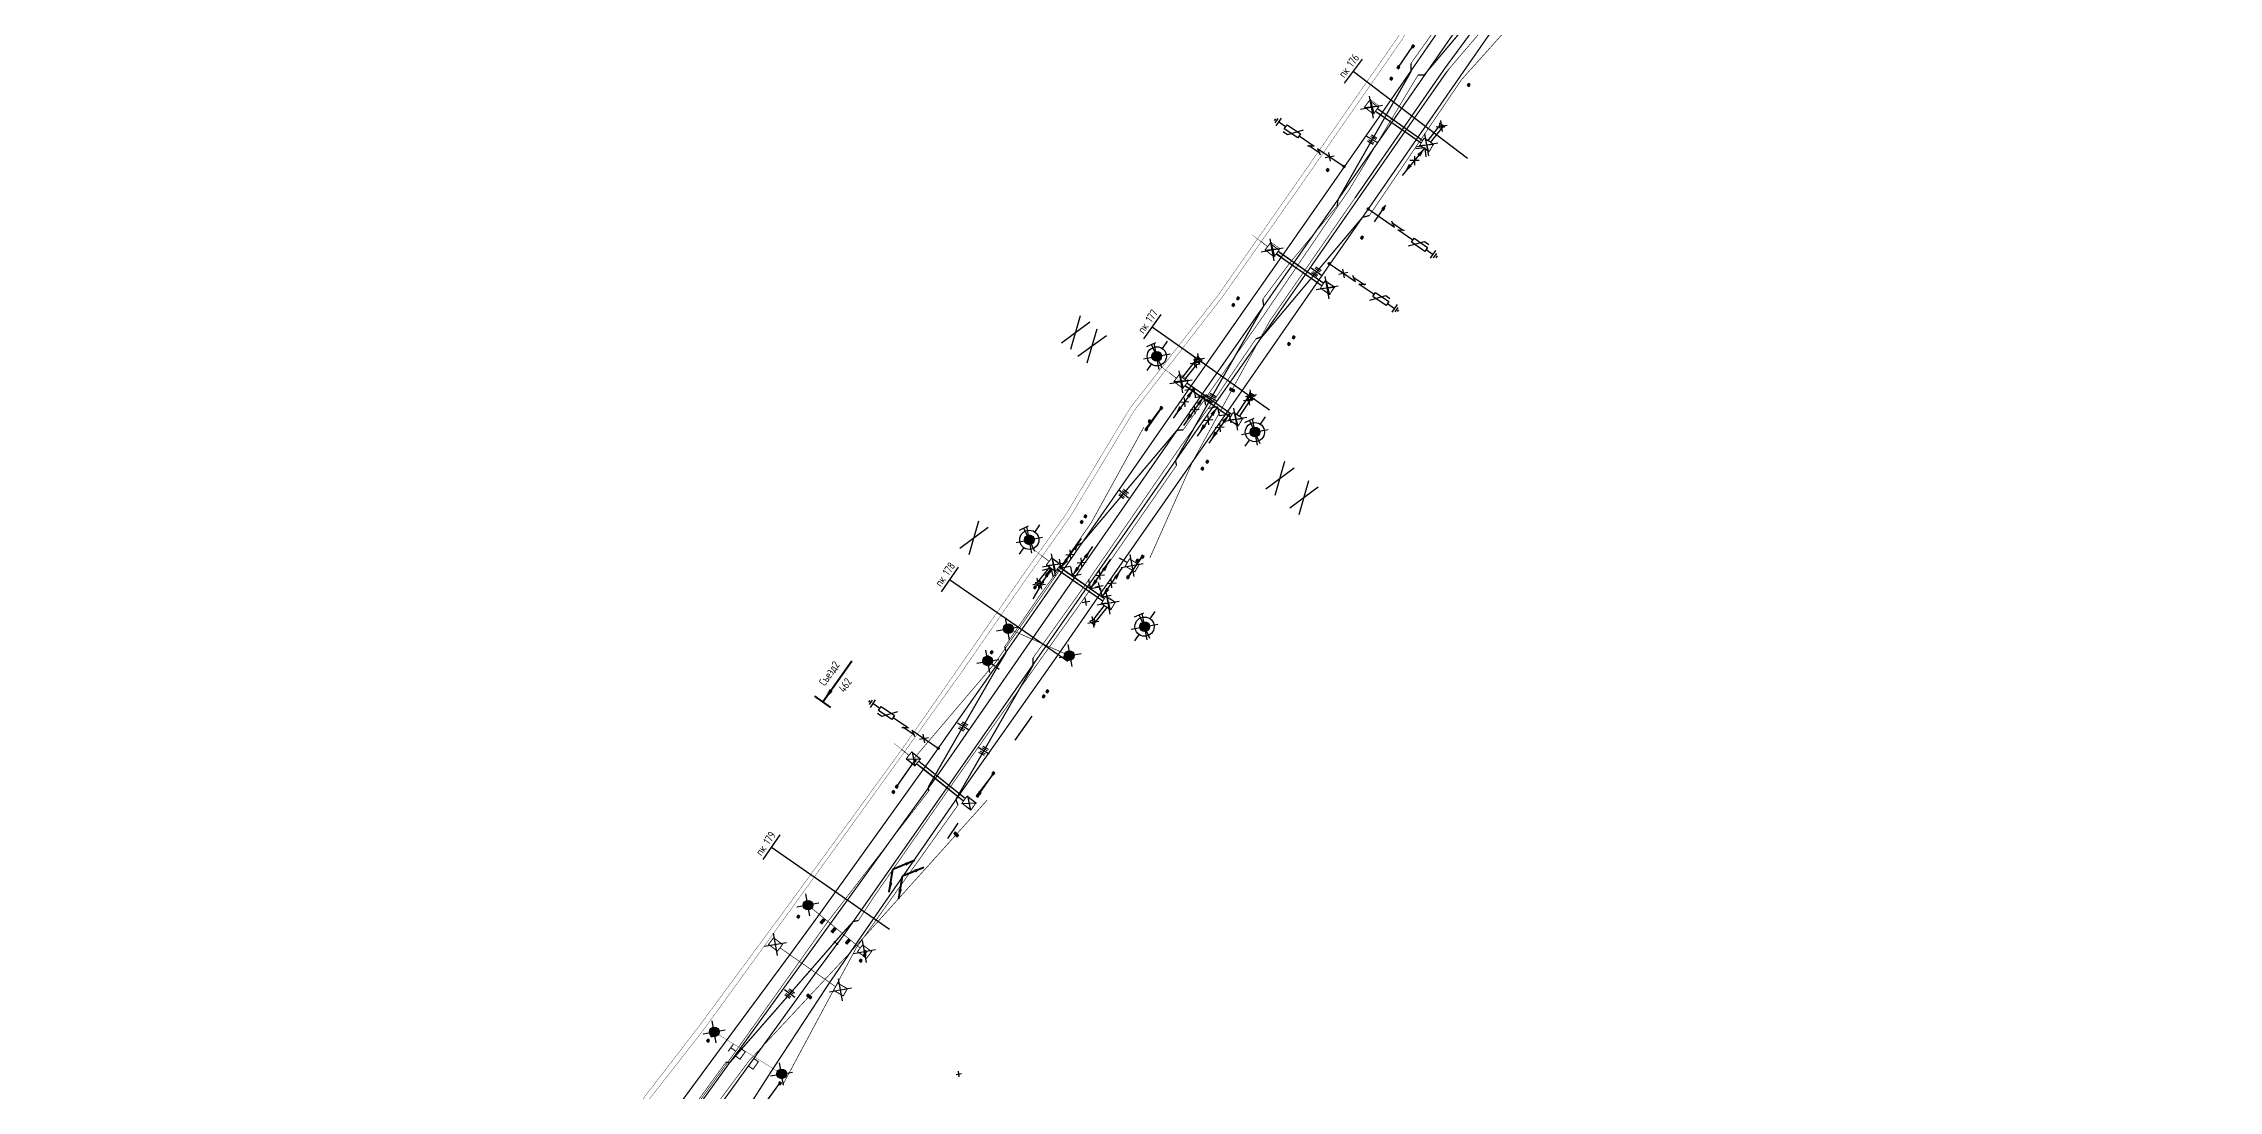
# Model space of a CAD drawing. Header units: metres. Extents: x 7125 to 11673, y -5803 to -4152.
# Drawn here: x 10953 to 11633, y -4873 to -4546 of the extents above; entities that cross this region are included whole.
import ezdxf
from ezdxf.enums import TextEntityAlignment as Align

# ---------------------------------------------------------------- set-up
doc = ezdxf.new("R2010")
doc.units = ezdxf.units.M
doc.layers.get('Defpoints').update_dxf_attribs({"color": 4})
for name, color, linetype in [('N_opn', 1, 'Continuous'), ('P_piket (новые)', 7, 'Continuous'), ('P_userhelp_1', 6, 'Continuous'), ('P_userhelp_стойки', 1, 'Continuous'), ('S_opor', 7, 'Continuous'), ('S_p_podves_1КП', 7, 'Continuous'), ('Демонтаж пути', 1, 'Continuous'), ('КС_ОПОРЫ В МАСШТАБЕ', 6, 'Continuous')]:
    doc.layers.add(name, color=color, linetype=linetype)
doc.layers.add('N_p_podves_1КП', color=1, linetype='Continuous', lineweight=40)
doc.layers.add('N_p_podves_2КП', color=1, linetype='Continuous', lineweight=40)
doc.layers.get('P_userhelp_1').off()
doc.styles.add('00 ТЭЛП  25', font='gost.shx', dxfattribs={"height": 2.5})
doc.styles.add('00 ТЭЛП 00', font='gost.shx')
doc.styles.add('GostB_TTF', font='')
doc.styles.get("Standard").update_dxf_attribs({"font": 'arial.ttf'})
doc.styles.add('Шаблон 2.5', font='simplex.shx', dxfattribs={"width": 0.7, "oblique": 15, "height": 2.5})
doc.styles.get('GostB_TTF').set_extended_font_data('GOST type B')
doc.linetypes.add('Волновод', pattern='A,100.7,-7.2,["~",Standard,S=2.5,R=0,X=-2.54,Y=-1.4],-4.35', length=112.25)
doc.linetypes.add('Волновод1', pattern='A,35.8,-2.1,["~",GostB_TTF,S=3,R=0,X=-1.1,Y=-1.05],-2.1', length=40)
doc.linetypes.add('ВОЛС1', pattern='A,33.6,-3.2,["ВОЛС",GostB_TTF,S=1.5,R=0,X=-2.2,Y=-0.75],-3.2', length=40)

# ---------------------------------------------------------------- blocks, each defined once
blk = doc.blocks.new('S_OPOR_GB')
h = blk.add_hatch(color=256)
edge = h.paths.add_edge_path()
edge.add_arc((0, 0), 1.5, 0, 360)
at = {"ltscale": 0.8}
blk.add_circle((0, 0), 1.5, dxfattribs=at)
blk = doc.blocks.new('S_OPOR_GB_BKONS_BKRON')
blk.add_blockref('S_OPOR_GB', (0, 0))
blk = doc.blocks.new('*U518')
blk.add_blockref('S_OPOR_GB_BKONS_BKRON', (0, 0))
blk = doc.blocks.new('*U516')
at = {"const_width": 0.3}
blk.add_lwpolyline([(-1.3, 1.75), (1.3, 1.75), (1.3, -1.75), (-1.3, -1.75)], close=True, dxfattribs=at)
at = {"layer": 'Defpoints'}
blk.add_point((0, 0), dxfattribs=at)
blk = doc.blocks.new('N_KRON')
at = {"color": 0, "ltscale": 0.8, "const_width": 0.2}
blk.add_lwpolyline([(0, 3), (0, 0)], dxfattribs=at)
at = {"color": 1, "ltscale": 0.8, "const_width": 0.2}
blk.add_lwpolyline([(0, 3), (0, 3)], dxfattribs=at)
at = {"layer": 'Defpoints', "ltscale": 0.8, "const_width": 0.1}
blk.add_lwpolyline([(0, 6), (0, 3)], dxfattribs=at)
blk = doc.blocks.new('*U620')
at = {"const_width": 0.3}
blk.add_lwpolyline([(-1.3, 1.75), (1.3, 1.75), (1.3, -1.75), (-1.3, -1.75)], close=True, dxfattribs=at)
at = {"layer": 'Defpoints'}
blk.add_point((0, 0), dxfattribs=at)
at = {"color": 0}
blk.add_blockref('N_KRON', (0, 1.75), dxfattribs=at)
blk = doc.blocks.new('*U515')
at = {"const_width": 0.3}
blk.add_lwpolyline([(-1.3, 1.75), (1.3, 1.75), (1.3, -1.75), (-1.3, -1.75)], close=True, dxfattribs=at)
at = {"color": 0, "ltscale": 0.8, "const_width": 0.4}
blk.add_lwpolyline([(0, -1.75), (0, -4.75)], dxfattribs=at)
at = {"layer": 'Defpoints'}
blk.add_point((0, 0), dxfattribs=at)
blk = doc.blocks.new('*U517')
at = {"lineweight": 40, "ltscale": 0.8, "const_width": 0.4}
blk.add_lwpolyline([(0, -1.5), (0, -4.5)], dxfattribs=at)
blk.add_blockref('S_OPOR_GB_BKONS_BKRON', (0, 0))
blk = doc.blocks.new('N_OTTG2')
at = {"color": 0, "ltscale": 0.8}
for p, q in [((-8.03, 1), (-8.03, -1)), ((-6.71, 0), (-8.03, 1)), ((-1.37, 0.5), (-7.38, 0.5)), ((-8.03, -1), (-6.71, 0)), ((-1.37, -0.5), (-7.36, -0.5))]:
    blk.add_line(p, q, dxfattribs=at)
blk = doc.blocks.new('Существующие оттяжки')
at = {"linetype": 'Волновод'}
blk.add_blockref('N_OTTG2', (0, 0), dxfattribs=at)
blk = doc.blocks.new('S_IZ_SECTION')
at = {"color": 0, "lineweight": 30, "ltscale": 0.8}
for p, q in [((-0.15, -1), (-0.15, 1)), ((1, -2), (1, 2)), ((2.17, 1), (2.17, -1))]:
    blk.add_line(p, q, dxfattribs=at)
at = {"color": 7, "ltscale": 0.5, "true_color": 0xffffff, "const_width": 0.313, "flags": 128}
blk.add_lwpolyline([(0.4, 1), (0.4, -1)], dxfattribs=at)
at = {"color": 7, "ltscale": 0.3, "true_color": 0xffffff, "const_width": 0.313, "flags": 128}
blk.add_lwpolyline([(1.61, 1), (1.61, -1)], dxfattribs=at)
at = {"color": 0, "ltscale": 0.8, "style": 'Шаблон 2.5', "flags": 4}
blk.add_attdef('N_IZ_SECTION', text='', height=2.5, dxfattribs=at).set_placement((1.06, 7.68), align=Align.CENTER)
blk = doc.blocks.new('N_OTTG-dv-2')
at = {"color": 0, "ltscale": 0.8}
for p, q in [((1.37, 0.5), (7.36, 0.5)), ((6.71, 0), (8.04, 1.01)), ((8.04, -0.99), (6.71, 0)), ((8.04, 0.01), (9.36, 1.02)), ((8.04, 1.01), (8.04, -0.99)), ((9.36, -0.98), (8.04, 0.01)), ((9.36, 1.02), (9.36, -0.98)), ((1.37, -0.5), (7.38, -0.5))]:
    blk.add_line(p, q, dxfattribs=at)
blk = doc.blocks.new('*U853')
at = {"linetype": 'Волновод', "rotation": 180}
blk.add_blockref('N_OTTG-dv-2', (0, 0), dxfattribs=at)
blk = doc.blocks.new('A$C62177B7A')
for p, q in [((-0.335, 0.335), (-0.335, -0.335)), ((0.335, 0.335), (-0.335, 0.335)), ((0.335, -0.335), (0.335, 0.335)), ((-0.335, -0.335), (0.335, -0.335))]:
    blk.add_line(p, q)
at = {"layer": 'Defpoints'}
for p, q in [((-0.335, 0.335), (0.335, -0.335)), ((0.335, 0.335), (-0.335, -0.335)), ((-0.335, 0), (0.335, 0)), ((0, 0.335), (0, -0.335))]:
    blk.add_line(p, q, dxfattribs=at)
blk = doc.blocks.new('*U85')
for p, q in [((0.11, 0.605), (-0.11, 0.605)), ((-0.11, 0.605), (-0.11, 0.065)), ((-0.11, 0.065), (0.11, 0.065)), ((0.11, 0.065), (0.11, 0.605))]:
    blk.add_line(p, q)
at = {"layer": 'Defpoints'}
for p, q in [((0.11, 0.065), (-0.11, 0.605)), ((-0.11, 0.065), (0.11, 0.605)), ((0.11, 0.335), (-0.11, 0.335)), ((0, 0.065), (0, 0.605))]:
    blk.add_line(p, q, dxfattribs=at)
blk.add_blockref('A$C62177B7A', (0, 0.335))
blk = doc.blocks.new('_Стойка пер.')
at = {"layer": 'P_userhelp_стойки', "color": 0, "ltscale": 0.5, "const_width": 0.32}
blk.add_lwpolyline([(1.43, 0), (1.43, -1.77), (-1.43, -1.77), (-1.43, 0)], dxfattribs=at)
blk = doc.blocks.new('*U121')
blk.add_blockref('_Стойка пер.', (0, 1.77))
blk = doc.blocks.new('*U591')
at = {"xscale": -1, "rotation": 180}
blk.add_blockref('_Стойка пер.', (0, -1.77), dxfattribs=at)
blk = doc.blocks.new('*U1224')
for p, q in [((0, 0), (-7.5, 0)), ((0.37, 0.33), (-0.3, 0.33)), ((-0.3, 0.33), (-0.3, -0.34)), ((0.37, -0.34), (0.37, 0.33)), ((-0.3, -0.34), (0.37, -0.34))]:
    blk.add_line(p, q)
at = {"layer": 'Defpoints'}
for p, q in [((-0.3, -0.34), (0.37, 0.33)), ((-0.3, 0.33), (0.37, -0.34)), ((0.04, 0.33), (0.04, -0.34)), ((-0.3, 0), (0.37, 0))]:
    blk.add_line(p, q, dxfattribs=at)
blk = doc.blocks.new('*U176')
at = {"const_width": 0.3}
blk.add_lwpolyline([(-1.3, 1.75), (1.3, 1.75), (1.3, -1.75), (-1.3, -1.75)], close=True, dxfattribs=at)
at = {"color": 0, "ltscale": 0.8, "const_width": 0.4}
blk.add_lwpolyline([(0, -1.75), (0, -4.75)], dxfattribs=at)
at = {"layer": 'Defpoints'}
blk.add_point((0, 0), dxfattribs=at)
at = {"color": 0}
blk.add_blockref('N_KRON', (0, 1.75), dxfattribs=at)
blk = doc.blocks.new('*U854')
at = {"linetype": 'Волновод', "xscale": -1, "rotation": 180}
blk.add_blockref('N_OTTG-dv-2', (0, 0), dxfattribs=at)
blk = doc.blocks.new('*U552')
at = {"linetype": 'Волновод', "xscale": -1}
blk.add_blockref('N_OTTG2', (0, 0), dxfattribs=at)
blk = doc.blocks.new('*U649')
for p, q in [((-0.5, 0.01), (-0.5, -18.62)), ((0.5, 0.01), (0.5, -18.62)), ((-0.5, -1.76), (-0.5, -18.62)), ((0.5, -1.76), (0.5, -18.62))]:
    blk.add_line(p, q)
at = {"layer": 'Defpoints'}
for p, q in [((-1.5, 3.51), (1.5, 0.01)), ((1.5, 3.51), (-1.5, 0.01)), ((-1.5, -18.62), (1.5, -22.12)), ((1.5, -18.62), (-1.5, -22.12))]:
    blk.add_line(p, q, dxfattribs=at)
at = {"layer": 'Defpoints', "const_width": 0.15}
for points in [[(-1.5, 3.51), (1.5, 3.51), (1.5, 0.01), (-1.5, 0.01)], [(-1.5, -18.62), (1.5, -18.62), (1.5, -22.12), (-1.5, -22.12)]]:
    blk.add_lwpolyline(points, close=True, dxfattribs=at)
blk = doc.blocks.new('*U651')
for p, q in [((-0.5, -1.3), (-0.5, -18.62)), ((-0.5, -1.76), (-0.5, -18.62)), ((0.5, -1.3), (0.5, -18.62)), ((0.5, -1.76), (0.5, -18.62))]:
    blk.add_line(p, q)
at = {"layer": 'Defpoints'}
for p, q in [((-1.5, 2.2), (1.5, -1.3)), ((1.5, 2.2), (-1.5, -1.3)), ((-1.5, -18.62), (1.5, -22.12)), ((1.5, -18.62), (-1.5, -22.12))]:
    blk.add_line(p, q, dxfattribs=at)
at = {"layer": 'Defpoints', "const_width": 0.15}
for points in [[(-1.5, 2.2), (1.5, 2.2), (1.5, -1.3), (-1.5, -1.3)], [(-1.5, -18.62), (1.5, -18.62), (1.5, -22.12), (-1.5, -22.12)]]:
    blk.add_lwpolyline(points, close=True, dxfattribs=at)
blk = doc.blocks.new('Z_DEMONT')
at = {"color": 1, "lineweight": -3, "ltscale": 0.8}
for p, q in [((-1.02, 1.01), (0.98, -0.99)), ((-1.02, -0.99), (0.98, 1.01))]:
    blk.add_line(p, q, dxfattribs=at)
blk = doc.blocks.new('D_A_JESTK')
at = {"lineweight": -3}
for q in [(-11.12, -0.91), (-2.16, 1.83), (-1.83, -2.16)]:
    blk.add_line((0, 0), q, dxfattribs=at)
at = {"lineweight": -3, "extrusion": (0, -1e-16, -1)}
blk.add_solid([(2.96, -0.84), (3.05, 0.34), (0, 0)], dxfattribs=at)
at = {"linetype": 'Волновод'}
blk.add_blockref('Z_DEMONT', (-6.04, -0.51), dxfattribs=at)
blk = doc.blocks.new('*U110')
at = {"color": 0, "rotation": 0.8680198642231063}
blk.add_blockref('D_A_JESTK', (0, 0), dxfattribs=at)
blk = doc.blocks.new('D_A_PKOMP')
at = {"lineweight": -3}
for q in [(1.79, 2.19), (11.1, 1.1), (2.19, -1.79)]:
    blk.add_line((0, 0), q, dxfattribs=at)
at = {"lineweight": -3, "extrusion": (0, 1e-16, -1)}
blk.add_solid([(-2.94, 0.88), (-3.06, -0.29), (0, 0)], dxfattribs=at)
at = {"lineweight": -3}
blk.add_solid([(7.07, 0.04), (6.92, 1.21), (9.99, 1)], dxfattribs=at)
at = {"linetype": 'Волновод'}
blk.add_blockref('Z_DEMONT', (5.1, 0.5), dxfattribs=at)
blk = doc.blocks.new('*U652')
at = {"color": 0, "rotation": 180}
blk.add_blockref('D_A_PKOMP', (0, 0), dxfattribs=at)
blk = doc.blocks.new('*U678')
at = {"linetype": 'ByBlock'}
h = blk.add_hatch(color=256, dxfattribs=at)
h.paths.add_polyline_path([(-1.52, 0, 0.263194), (-0.78, -1.3), (0.78, 1.3, 0.583289)])
h.paths.add_polyline_path([(-0.78, -1.3, 0.583289), (1.52, 0, 0.263194), (0.78, 1.3)])
h = blk.add_hatch(color=256, dxfattribs=at)
h.paths.add_polyline_path([(-1.52, 0, 0.263194), (-0.78, -1.3), (0.78, 1.3, 0.583289)])
h.paths.add_polyline_path([(-0.78, -1.3, 0.583289), (1.52, 0, 0.263194), (0.78, 1.3)])
for p, q in [((-5.37, 0), (-3, 0)), ((-5.37, 0), (-3, 0)), ((-2.09, -3.47), (2.09, 3.47)), ((-2.09, -3.47), (2.09, 3.47)), ((0.76, 4.27), (3.44, 2.66)), ((0.76, 4.27), (3.44, 2.66)), ((5.71, 0), (3, 0)), ((5.71, 0), (3, 0))]:
    blk.add_line(p, q, dxfattribs=at)
at = {"color": 1, "linetype": 'ByBlock', "lineweight": 30, "ltscale": 0.5}
for p, q in [((-2.98, -2.98), (2.98, 2.98)), ((-2.98, 2.98), (2.98, -2.98))]:
    blk.add_line(p, q, dxfattribs=at)
at = {"linetype": 'ByBlock'}
for radius in [3, 3, 1.52, 1.52]:
    blk.add_circle((0, 0), radius, dxfattribs=at)
blk = doc.blocks.new('*U659')
at = {"color": 0, "rotation": 175.0816882391772}
blk.add_blockref('D_A_PKOMP', (0, 0), dxfattribs=at)
blk = doc.blocks.new('*U655')
for p, q in [((-0.5, -1.14), (-0.5, -18.62)), ((-0.5, -1.76), (-0.5, -18.62)), ((0.5, -1.14), (0.5, -18.62)), ((0.5, -1.76), (0.5, -18.62))]:
    blk.add_line(p, q)
at = {"layer": 'Defpoints'}
for p, q in [((-1.5, 2.36), (1.5, -1.14)), ((1.5, 2.36), (-1.5, -1.14)), ((-1.5, -18.62), (1.5, -22.12)), ((1.5, -18.62), (-1.5, -22.12))]:
    blk.add_line(p, q, dxfattribs=at)
at = {"layer": 'Defpoints', "const_width": 0.15}
for points in [[(-1.5, 2.36), (1.5, 2.36), (1.5, -1.14), (-1.5, -1.14)], [(-1.5, -18.62), (1.5, -18.62), (1.5, -22.12), (-1.5, -22.12)]]:
    blk.add_lwpolyline(points, close=True, dxfattribs=at)
blk = doc.blocks.new('*U656')
for p, q in [((-0.5, -1.24), (-0.5, -18.62)), ((-0.5, -1.76), (-0.5, -18.62)), ((0.5, -1.24), (0.5, -18.62)), ((0.5, -1.76), (0.5, -18.62))]:
    blk.add_line(p, q)
at = {"layer": 'Defpoints'}
for p, q in [((-1.5, 2.26), (1.5, -1.24)), ((1.5, 2.26), (-1.5, -1.24)), ((-1.5, -18.62), (1.5, -22.12)), ((1.5, -18.62), (-1.5, -22.12))]:
    blk.add_line(p, q, dxfattribs=at)
at = {"layer": 'Defpoints', "const_width": 0.15}
for points in [[(-1.5, 2.26), (1.5, 2.26), (1.5, -1.24), (-1.5, -1.24)], [(-1.5, -18.62), (1.5, -18.62), (1.5, -22.12), (-1.5, -22.12)]]:
    blk.add_lwpolyline(points, close=True, dxfattribs=at)
blk = doc.blocks.new('S_OPN')
at = {"linetype": 'ByBlock', "ltscale": 2}
h = blk.add_hatch(color=256, dxfattribs=at)
edge = h.paths.add_edge_path()
edge.add_arc((0, 0.01), 0.513, 148.30231, 508.30231)
for p, q in [((-1.78, 20.21), (-1.78, 21.84)), ((1.46, 24.82), (-1.48, 24.82)), ((-0.81, 25.45), (0.86, 25.45)), ((-0.74, 22.09), (0.75, 22.09)), ((-0.74, 17.03), (-0.74, 22.09)), ((-0.33, 26.05), (0.34, 26.05)), ((0, 22.09), (0.01, 24.82)), ((0.75, 22.09), (0.75, 17.03)), ((2.23, 16.97), (-1.78, 20.21)), ((0.75, 17.03), (-0.74, 17.03)), ((0, 17.03), (0, 11.31))]:
    blk.add_line(p, q, dxfattribs=at)
for p, q in [((0, 11.31), (-1.13, 13.09)), ((0, 10.01), (-1.13, 8.23)), ((-0.8, 8.48), (-0.8, 12.94))]:
    blk.add_line(p, q)
at = {"ltscale": 0.8}
blk.add_line((0, 10.01), (0, 0.01), dxfattribs=at)
blk = doc.blocks.new('D_OPN')
at = {"linetype": 'Волновод'}
for name, p in [('S_OPN', (0.01, 0.01)), ('Z_DEMONT', (0.03, 5.45))]:
    blk.add_blockref(name, p, dxfattribs=at)
blk = doc.blocks.new('N_VOZDUSH')
at = {"lineweight": 0, "ltscale": 5, "true_color": 0xffffff}
blk.add_hatch(color=7, dxfattribs=at).paths.add_polyline_path([(0.82, 0.82), (0.18, 0.82), (0.18, -0.71), (0.82, -0.71)])
at = {"lineweight": 0, "const_width": 0.229}
for points in [[(0.08, 0.91), (0.08, -0.8)], [(0.92, 0.91), (0.92, -0.8)]]:
    blk.add_lwpolyline(points, dxfattribs=at)
at = {"color": 7, "lineweight": 0, "ltscale": 5, "true_color": 0xffffff}
blk.add_lwpolyline([(0.82, 0.82), (0.18, 0.82), (0.18, -0.71), (0.82, -0.71)], close=True, dxfattribs=at)
blk = doc.blocks.new('*U559')
for p, q in [((4.68, 16.35), (-4.68, 16.35)), ((0, 16.35), (0, -28.55))]:
    blk.add_line(p, q)
blk = doc.blocks.new('*U188')
for p, q in [((0, 0), (-8, 0)), ((0.375, 0.335), (-0.295, 0.335)), ((-0.295, 0.335), (-0.295, -0.335)), ((0.375, -0.335), (0.375, 0.335)), ((-0.295, -0.335), (0.375, -0.335))]:
    blk.add_line(p, q)
at = {"layer": 'Defpoints'}
for p, q in [((-0.295, -0.335), (0.375, 0.335)), ((-0.295, 0.335), (0.375, -0.335)), ((0.04, 0.335), (0.04, -0.335)), ((-0.295, 0), (0.375, 0))]:
    blk.add_line(p, q, dxfattribs=at)
blk = doc.blocks.new('_Стойка без подкоса')
at = {"layer": 'P_userhelp_стойки', "color": 0, "ltscale": 0.5, "const_width": 0.32}
blk.add_lwpolyline([(0, 0), (0, -1.9), (1.43, -1.9), (-1.43, -1.9)], dxfattribs=at)
blk = doc.blocks.new('*U578')
at = {"xscale": -1, "rotation": 180}
blk.add_blockref('_Стойка без подкоса', (0, -1.9), dxfattribs=at)
blk = doc.blocks.new('_Фундамент ж.б.')
at = {"ltscale": 0.5}
blk.add_lwpolyline([(-0.335, -0.335), (0.335, -0.335), (0.335, 0.335), (-0.335, 0.335)], close=True, dxfattribs=at)
blk.add_circle((0, 0), 0.25, dxfattribs=at)
for p in [(-0.335, 0), (0, 0.335), (0, 0.335), (0.335, 0), (0, -0.335), (0, -0.335)]:
    blk.add_point(p, dxfattribs=at)
at = {"layer": 'Defpoints', "ltscale": 0.5}
for p, q in [((-0.335, -0.335), (0.335, 0.335)), ((-0.335, 0.335), (0.335, -0.335)), ((0, -0.335), (0, 0.335))]:
    blk.add_line(p, q, dxfattribs=at)
at = {"layer": 'Defpoints'}
blk.add_line((-0.335, 0), (0.335, 0), dxfattribs=at)
blk = doc.blocks.new('Z_POINT')
at = {"ltscale": 0.8}
h = blk.add_hatch(color=0, dxfattribs=at)
edge = h.paths.add_edge_path()
edge.add_arc((0, 0), 0.411, -180, 180)
blk = doc.blocks.new('*U383')
at = {"ltscale": 0.8}
for p in [(-6.35, -3.43), (6.26, -3.6)]:
    blk.add_line(p, (0, 0), dxfattribs=at)
for points in [[(-3.94, -1.59), (-3.47, -2.45), (-6.35, -3.43)], [(3.89, -1.69), (3.41, -2.54), (6.26, -3.6)]]:
    blk.add_solid(points, dxfattribs=at)
blk = doc.blocks.new('N_STRELKA_PRAVO')
at = {"lineweight": -2, "ltscale": 0.8}
blk.add_line((0, -3.06), (0, 3.06), dxfattribs=at)
at = {"linetype": 'ByBlock'}
blk.add_line((0, 0), (15.68, 0), dxfattribs=at)
at = {"lineweight": -2}
blk.add_solid([(4.46, -0.61), (4.48, 0.57), (0, 0)], dxfattribs=at)
at = {"lineweight": -2, "style": 'Шаблон 2.5', "flags": 4}
for p in [(8.42, 1.49), (8.29, -2.52)]:
    blk.add_attdef('0', text='', height=2.5, rotation=359.98799, dxfattribs=at).set_placement(p, align=Align.CENTER)
blk = doc.blocks.new('N_OPN')
at = {"ltscale": 2}
h = blk.add_hatch(color=256, dxfattribs=at)
edge = h.paths.add_edge_path()
edge.add_arc((0, 0.01), 0.513, 148.30231, 508.30231)
for p, q in [((-1.79, 20.21), (-1.79, 21.85)), ((1.45, 24.82), (-1.49, 24.82)), ((-0.82, 25.46), (0.86, 25.45)), ((-0.75, 17.03), (-0.74, 22.09)), ((-0.74, 22.09), (0.74, 22.09)), ((-0.33, 26.05), (0.34, 26.05)), ((0, 22.09), (0, 24.82)), ((0.74, 22.09), (0.74, 17.03)), ((2.23, 16.97), (-1.79, 20.21)), ((0.74, 17.03), (-0.75, 17.03)), ((0, 17.03), (0, 11.31))]:
    blk.add_line(p, q, dxfattribs=at)
for p, q in [((0, 11.31), (-1.14, 13.09)), ((0, 10.02), (-1.14, 8.23)), ((-0.81, 8.48), (-0.8, 12.94))]:
    blk.add_line(p, q)
at = {"ltscale": 0.8}
blk.add_line((0, 10.02), (0, 0.01), dxfattribs=at)

msp = doc.modelspace()

# ---------------------------------------------------------------- linework, layer by layer
at = {"color": 1, "lineweight": -2}
for p, q in [((11271.375, -4639.277), (11280.261, -4632.729)), ((11274.288, -4641.306), (11277.347, -4630.7)), ((11276.542, -4643.507), (11285.428, -4636.958)), ((11279.456, -4645.536), (11282.515, -4634.93)), ((11335.221, -4684.903), (11344.107, -4678.354)), ((11338.135, -4686.932), (11341.194, -4676.326)), ((11342.733, -4690.902), (11351.618, -4684.353)), ((11345.646, -4692.93), (11348.705, -4682.324)), ((11242.551, -4705.489), (11245.61, -4694.883)), ((11239.638, -4703.46), (11248.523, -4696.912))]:
    msp.add_line(p, q, dxfattribs=at)
at = {"linetype": 'Волновод1'}
msp.add_lwpolyline([(11126.479, -4894.051, 0.1, 0.1, 0), (11158.173, -4852.911, 0.1, 0.1, 0), (11158.173, -4852.911, 0.1, 0.1, 0), (11185.577, -4815.777, 0.1, 0.1, 0), (11221.418, -4766.569, 0.1, 0.1, 0), (11239.502, -4740.606, 0.1, 0.1, 0), (11258.721, -4712.804, 0.1, 0.1, 0), (11272.828, -4692.885, 0.1, 0.1, 0), (11292.835, -4659.697, 0.1, 0.1, 0), (11320.397, -4624.325, 0.1, 0.1, 0), (11343.438, -4591.36, 0.1, 0.1, 0), (11376.634, -4543.554, 0.1, 0.1, 0), (11384.489, -4529.65, 0.1, 0.1, 0), (11399.888, -4504.667, 0.1, 0.1, 0), (11428.439, -4468.392, 0.1, 0.1, 0), (11456.004, -4429.092, 0.1, 0.1, 0), (11482.103, -4391.216, 0.1, 0.1, 0), (11508.364, -4353.448, 0.1, 0.1, 0), (11533.074, -4314.606, 0.1, 0.1, 0), (11560.863, -4277.898, 0.1, 0.1, 0), (11587.103, -4240.116, 0.1, 0.1, 0), (11631.826, -4177.119, 0, 0, 0)], format="xyseb", dxfattribs=at)
at = {"linetype": 'ВОЛС1'}
msp.add_lwpolyline([(11127.645, -4894.948, 0.1, 0.1, 0), (11159.612, -4853.998, 0.1, 0.1, 0), (11159.612, -4853.998, 0.1, 0.1, 0), (11186.682, -4816.651, 0.1, 0.1, 0), (11222.292, -4767.261, 0.1, 0.1, 0), (11240.678, -4741.536, 0.1, 0.1, 0), (11259.97, -4713.636, 0.1, 0.1, 0), (11274.076, -4693.716, 0.1, 0.1, 0), (11294.084, -4660.529, 0.1, 0.1, 0), (11321.567, -4625.104, 0.1, 0.1, 0), (11344.629, -4592.248, 0.1, 0.1, 0), (11377.882, -4544.386, 0.1, 0.1, 0), (11385.651, -4530.599, 0.1, 0.1, 0), (11401.092, -4505.47, 0.1, 0.1, 0), (11429.687, -4469.224, 0.1, 0.1, 0), (11457.147, -4429.854, 0.1, 0.1, 0), (11483.352, -4392.047, 0.1, 0.1, 0), (11509.577, -4354.256, 0.1, 0.1, 0), (11534.287, -4315.414, 0.1, 0.1, 0), (11562.112, -4278.729, 0.1, 0.1, 0), (11588.351, -4240.947, 0.1, 0.1, 0), (11632.818, -4177.802, 0, 0, 0)], format="xyseb", dxfattribs=at)
at = {"layer": 'Defpoints'}
for p, q in [((11372.632, -4596.299), (11369.068, -4601.437)), ((11262.181, -4755.968), (11256.839, -4763.515)), ((11239.046, -4789.417), (11235.758, -4794.237))]:
    msp.add_line(p, q, dxfattribs=at)
msp.add_point((11347.391, -4593.993), dxfattribs=at)
at = {"layer": 'N_p_podves_1КП'}
for points in [[(11225.181, -4769.387, 0.2, 0.2, 0), (11250.736, -4739.293, 0.2, 0.2, 0), (11276.054, -4702.804, 0.4, 0.4, 0), (11277.833, -4701.793, 0.4, 0.4, 0), (11307.479, -4666.635, 0.4, 0.4, 0), (11309.45, -4666.484, 0.2, 0.2, 0), (11333.21, -4632.706, 0.2, 0.2, 0), (11361.445, -4591.166, 0.2, 0.2, 0), (11382.788, -4555.606, 0.4, 0.4, 0), (11384.766, -4555.514, 0.4, 0.4, 0), (11420.92, -4512.67, 0.4, 0.4, 0), (11423.151, -4512.294, 0.2, 0.2, 0), (11445.096, -4479.816, 0.2, 0.2, 0), (11473.858, -4443.781, 0.2, 0.2, 0), (11507.589, -4408.737, 0, 0, 0)], [(11432.071, -4473.335, 0.2, 0.2, 0), (11407.824, -4513.618, 0.2, 0.2, 0), (11380.579, -4551.963, 0.4, 0.4, 0), (11380.589, -4554.523, 0.4, 0.4, 0), (11357.807, -4594.47, 0.4, 0.4, 0), (11357.557, -4596.427, 0.2, 0.2, 0), (11342.984, -4614.009, 0.2, 0.2, 0), (11334.303, -4625.626, 0.4, 0.4, 0), (11334.564, -4627.784, 0.4, 0.4, 0), (11307.03, -4676.08, 0.4, 0.4, 0), (11307.343, -4677.616, 0.2, 0.2, 0), (11280.257, -4716.634, 0.2, 0.2, 0), (11255.156, -4751.884, 0.2, 0.2, 0), (11237.626, -4776.754, 0.2, 0.2, 0), (11212.38, -4813.075, 0.2, 0.2, 0), (11207.982, -4819.849, 0.4, 0.4, 0), (11206.36, -4820.19, 0.4, 0.4, 0), (11202.958, -4823.901, 0.4, 0.4, 0), (11193.159, -4835.192, 0.4, 0.4, 0), (11167.784, -4864.266, 0.4, 0.4, 0), (11166.522, -4864.221, 0.2, 0.2, 0), (11166.522, -4864.221, 0.2, 0.2, 0), (11146.678, -4891.513, 0.2, 0.2, 0)], [(11184.301, -4871.292, 0.2, 0.2, 0), (11207.261, -4828.487, 0.2, 0.2, 0), (11239.081, -4783.768, 0.4, 0.4, 0), (11238.414, -4782.012, 0.4, 0.4, 0), (11262.465, -4740.205, 0.4, 0.4, 0), (11262.523, -4737.773, 0.2, 0.2, 0), (11278.505, -4715.399, 0.2, 0.2, 0), (11308.573, -4671.782, 0.2, 0.2, 0), (11318.586, -4657.909, 0.2, 0.2, 0), (11332.14, -4638.063, 0.4, 0.4, 0), (11334.181, -4637.271, 0.4, 0.4, 0), (11365.459, -4600.029, 0.4, 0.4, 0), (11367.572, -4599.522, 0.2, 0.2, 0), (11396.344, -4557.063, 0.2, 0.2, 0), (11425.102, -4524.991, 0.2, 0.2, 0)], [(11240.649, -4759.219, 0.4, 0.4, 0), (11251.237, -4740.824, 0.4, 0.4, 0), (11254.135, -4736.017, 0.4, 0.4, 0), (11253.688, -4734.251, 0.2, 0.2, 0), (11264.867, -4717.926, 0.2, 0.2, 0), (11270.693, -4709.895, 0.2, 0.2, 0), (11280.622, -4695.674, 0.2, 0.2, 0), (11297.117, -4665.692, 0, 0, 0)]]:
    msp.add_lwpolyline(points, format="xyseb", dxfattribs=at)
at = {"layer": 'N_p_podves_2КП'}
for points in [[(11299.002, -4706.574, 0.2, 0.2, 0), (11312.357, -4676.445, 0.2, 0.2, 0), (11336.492, -4632.426, 0.2, 0.2, 0), (11358.051, -4601.295, 0.2, 0.2, 0), (11363.145, -4593.94, 0.4, 0.4, 0), (11391.16, -4553.487, 0.4, 0.4, 0), (11417.939, -4517.058, 0.4, 0.4, 0), (11455.294, -4463.035, 0.4, 0.4, 0), (11546.141, -4332.334, 0.2, 0.2, 0), (11550.191, -4326.508, 0.2, 0.2, 0), (11580.024, -4291.031, 0.2, 0.2, 0), (11612.321, -4255.332, 0, 0, 0)], [(10972.095, -5240.989, 0.2, 0.2, 0), (10988.577, -5203.179, 0.4, 0.4, 0), (11047.929, -5094.65, 0.4, 0.4, 0), (11083.442, -5029.835, 0.4, 0.4, 0), (11120.07, -4964.885, 0.4, 0.4, 0), (11151.236, -4913.062, 0.4, 0.4, 0), (11181.312, -4866.149, 0.4, 0.4, 0), (11198.963, -4839.257, 0.4, 0.4, 0), (11207.134, -4827.333, 0.4, 0.4, 0), (11240.35, -4779.331, 0.4, 0.4, 0), (11271.036, -4735.814, 0.4, 0.4, 0), (11282.911, -4718.611, 0.4, 0.4, 0), (11299.012, -4695.567, 0.4, 0.4, 0), (11322.944, -4661.249, 0.4, 0.4, 0), (11351.542, -4620.051, 0.4, 0.4, 0), (11368.304, -4595.937, 0.4, 0.4, 0), (11382.517, -4575.373, 0.4, 0.4, 0), (11414.116, -4529.83, 0.4, 0.4, 0), (11458.759, -4465.502, 0.4, 0.4, 0), (11549.389, -4335.113, 0.2, 0.2, 0), (11554.912, -4327.161, 0.2, 0.2, 0), (11583.173, -4297.182, 0, 0, 0)], [(11146.36, -4893.963, 0.4, 0.4, 0), (11167.764, -4864.266, 0.4, 0.4, 0), (11171.11, -4859.771, 0.4, 0.4, 0), (11199.229, -4820.836, 0.4, 0.4, 0), (11233.194, -4773.773, 0.4, 0.4, 0), (11275.185, -4713.169, 0.4, 0.4, 0), (11290.99, -4690.421, 0.4, 0.4, 0), (11315.196, -4655.57, 0.4, 0.4, 0), (11343.831, -4614.509, 0.4, 0.4, 0), (11360.541, -4590.55, 0.4, 0.4, 0), (11374.831, -4570.059, 0.4, 0.4, 0), (11406.316, -4524.713, 0.4, 0.4, 0), (11451.04, -4460.03, 0.4, 0.4, 0), (11488.658, -4405.871, 0.2, 0.2, 0), (11493.433, -4398.978, 0.2, 0.2, 0), (11515.057, -4360.405, 0.2, 0.2, 0), (11536.307, -4318.321, 0, 0, 0)], [(11142.089, -4890.864, 0.4, 0.4, 0), (11166.903, -4857.142, 0.4, 0.4, 0), (11186.582, -4830.529, 0.4, 0.4, 0), (11195.743, -4817.971, 0.4, 0.4, 0), (11229.482, -4770.89, 0.4, 0.4, 0), (11250.832, -4740.528, 0.4, 0.4, 0), (11251.406, -4739.755, 0.4, 0.4, 0), (11258.157, -4730.118, 0.4, 0.4, 0), (11271.731, -4710.626, 0.4, 0.4, 0), (11287.46, -4687.98, 0.4, 0.4, 0), (11311.635, -4653.145, 0.4, 0.4, 0), (11340.319, -4612.168, 0.4, 0.4, 0), (11357.168, -4588.008, 0.4, 0.4, 0), (11371.494, -4567.467, 0.4, 0.4, 0), (11402.633, -4522.315, 0.4, 0.4, 0), (11447.616, -4457.569, 0.4, 0.4, 0), (11485.477, -4403.015, 0.2, 0.2, 0), (11489.955, -4396.548, 0.2, 0.2, 0), (11511.597, -4357.164, 0, 0, 0)], [(11150.704, -4897.029, 0.4, 0.4, 0), (11194.693, -4836.143, 0.4, 0.4, 0), (11203.466, -4824.318, 0.4, 0.4, 0), (11236.946, -4776.495, 0.4, 0.4, 0), (11266.706, -4733.9, 0.4, 0.4, 0), (11279.248, -4715.916, 0.4, 0.4, 0), (11294.928, -4693.533, 0.4, 0.4, 0), (11319.186, -4658.65, 0.4, 0.4, 0), (11347.972, -4617.441, 0.4, 0.4, 0), (11364.701, -4593.385, 0.4, 0.4, 0), (11378.993, -4572.84, 0.4, 0.4, 0), (11392.082, -4554.125, 0.2, 0.2, 0), (11419.504, -4521.951, 0.2, 0.2, 0), (11450.635, -4485.164, 0, 0, 0)], [(10953.583, -5255.868, 0.4, 0.4, 0), (10966.943, -5231.204, 0.4, 0.4, 0), (10991.626, -5185.616, 0.4, 0.4, 0), (11016.439, -5139.788, 0.4, 0.4, 0), (11041.234, -5093.993, 0.4, 0.4, 0), (11066.029, -5048.198, 0.4, 0.4, 0), (11091.477, -5001.345, 0.4, 0.4, 0), (11114.382, -4958.705, 0.4, 0.4, 0), (11143.956, -4907.421, 0.4, 0.4, 0), (11146.749, -4902.516, 0.4, 0.4, 0), (11146.532, -4900.302, 0.2, 0.2, 0), (11173.757, -4863.771, 0.2, 0.2, 0), (11205.436, -4829.811, 0.2, 0.2, 0), (11248.158, -4782.276, 0.2, 0.2, 0)]]:
    msp.add_lwpolyline(points, format="xyseb", dxfattribs=at)
at = {"layer": 'S_opor', "color": 1, "lineweight": 30, "ltscale": 2}
for p, q in [((11364.823, -4566.252), (11371.715, -4565.026)), ((11368.881, -4569.085), (11367.656, -4562.193)), ((11388.459, -4571.821), (11391.905, -4571.208)), ((11390.488, -4573.237), (11389.875, -4569.791)), ((11382.087, -4578.014), (11388.979, -4576.788)), ((11386.146, -4580.847), (11384.921, -4573.955)), ((11337.879, -4613.696), (11336.654, -4606.804)), ((11333.82, -4610.863), (11340.712, -4609.637)), ((11355.057, -4625.484), (11353.832, -4618.593)), ((11350.998, -4622.651), (11357.89, -4621.426)), ((11311.658, -4645.769), (11315.104, -4645.156)), ((11312.602, -4644.651), (11316.048, -4644.038)), ((11313.687, -4647.185), (11313.074, -4643.74)), ((11314.632, -4646.068), (11314.019, -4642.622)), ((11305.292, -4652.053), (11312.184, -4650.828)), ((11309.351, -4654.887), (11308.125, -4647.995)), ((11330.967, -4657.455), (11330.355, -4654.009)), ((11326.505, -4666.575), (11325.28, -4659.683)), ((11328.221, -4657.352), (11331.667, -4656.739)), ((11328.938, -4656.038), (11332.384, -4655.426)), ((11330.251, -4658.768), (11329.638, -4655.322)), ((11322.447, -4663.742), (11329.338, -4662.516)), ((11265.485, -4709.266), (11272.377, -4708.041)), ((11269.543, -4712.099), (11268.318, -4705.207)), ((11290.022, -4709.491, 142.752), (11296.914, -4708.266, 142.752)), ((11294.081, -4712.324, 142.752), (11292.855, -4705.432, 142.752)), ((11262.436, -4714.836), (11265.882, -4714.223)), ((11264.466, -4716.252), (11263.853, -4712.806)), ((11282.582, -4721.23), (11289.474, -4720.004)), ((11286.641, -4724.063), (11285.416, -4717.171)), ((11251.115, -4729.335), (11258.007, -4728.11)), ((11255.174, -4732.168), (11253.948, -4725.276)), ((11279.625, -4726.87), (11283.071, -4726.257)), ((11281.654, -4728.286), (11281.041, -4724.84)), ((11249.043, -4742.296), (11247.818, -4735.404)), ((11274.734, -4740.472), (11273.509, -4733.581)), ((11244.985, -4739.463), (11251.877, -4738.238)), ((11270.675, -4737.639), (11277.567, -4736.414)), ((11188.69, -4815.571), (11195.581, -4814.346)), ((11192.748, -4818.404), (11191.523, -4811.513)), ((11182.657, -4830.765), (11181.432, -4823.873)), ((11178.599, -4827.931), (11185.49, -4826.706)), ((11206.455, -4830.181), (11213.347, -4828.955)), ((11210.514, -4833.014), (11209.288, -4826.122)), ((11198.955, -4842.129), (11205.847, -4840.904)), ((11203.014, -4844.963), (11201.789, -4838.071)), ((11163.531, -4858.094), (11162.305, -4851.202)), ((11159.472, -4855.261), (11166.364, -4854.035)), ((11184.561, -4871.294), (11183.336, -4864.402)), ((11180.502, -4868.461), (11187.394, -4867.236)), ((11238.478, -4868.002), (11240.2, -4867.695)), ((11239.492, -4868.71), (11239.186, -4866.987))]:
    msp.add_line(p, q, dxfattribs=at)
at = {"layer": 'S_opor'}
for points, const_width in [([(11256.167, -4729.24), (11272.488, -4736.456)], 0.2), ([(11193.427, -4816.067), (11208.548, -4828.495)], 0.2), ([(11183.454, -4828.412), (11200.844, -4840.559)], 0.2), ([(11164.216, -4855.491), (11182.713, -4867.015)], 0.1)]:
    msp.add_lwpolyline(points, dxfattribs=dict(at, const_width=const_width))
at = {"layer": 'S_p_podves_1КП'}
msp.add_lwpolyline([(11240.649, -4759.219, 0.4, 0.4, 0), (11229.78, -4778.179, 0.4, 0.4, 0), (11229.971, -4779.335, 0.2, 0.2, 0), (11198.438, -4820.185, 0.2, 0.2, 0), (11169.548, -4860.856, 0.2, 0.2, 0), (11147.14, -4891.813, 0.2, 0.2, 0)], format="xyseb", dxfattribs=at)
at = {"layer": 'Демонтаж пути', "color": 1, "lineweight": 30, "ltscale": 2}
for p, q in [((11282.032, -4715.594), (11284.444, -4715.165)), ((11283.453, -4716.585), (11283.024, -4714.173)), ((11277.852, -4720.423), (11280.264, -4719.994)), ((11279.272, -4721.415), (11278.843, -4719.003))]:
    msp.add_line(p, q, dxfattribs=at)
at = {"layer": 'КС_ОПОРЫ В МАСШТАБЕ'}
for p, q in [((11297.719, -4666.121), (11302.561, -4659.703)), ((11296.568, -4705.868), (11292.162, -4712.605)), ((11224.592, -4771.418), (11225.689, -4769.857)), ((11250.14, -4773.887), (11245.014, -4780.713))]:
    msp.add_line(p, q, dxfattribs=at)

# ---------------------------------------------------------------- block references
at = {"color": 0}
for p, rotation in [((11359.692, -4584.216), 55.71054177616374), ((11354.989, -4614.533), 235.7105417761638), ((11232.939, -4766.053), 55.71054177616374)]:
    msp.add_blockref('D_OPN', p, dxfattribs=dict(at, rotation=rotation))
for name, p, rotation in [('*U659', (11384.956, -4578.377), 49.43695542061743), ('*U652', (11312.732, -4653.681), 49.43695542061743), ('*U652', (11315.895, -4656.011), 49.43695542061743), ('*U652', (11320.156, -4659.321), 49.43695542061743), ('*U652', (11323.777, -4661.557), 49.43695542061743), ('*U652', (11271.307, -4709.654), 229.6201554101682), ('*U110', (11268.116, -4709.688), 54.06351972819396), ('*U652', (11274.8, -4712.119), 229.6201554101682), ('*U652', (11280.492, -4716.095), 229.6201554101682), ('*U652', (11284.154, -4718.652), 229.6201554101682)]:
    msp.add_blockref(name, p, dxfattribs=dict(rotation=rotation))
at = {"layer": 'N_opn', "linetype": 'Волновод', "rotation": 234.9999717531718}
msp.add_blockref('N_OPN', (11367.21, -4597.45), dxfattribs=at)
at = {"layer": 'N_p_podves_2КП'}
for name, p, rotation in [('S_IZ_SECTION', (11367.986, -4576.641), 59.51575493547599), ('S_IZ_SECTION', (11350.454, -4617.889), 54.29301174768995), ('N_VOZDUSH', (11324.516, -4654.468), 63.12550173320203), ('S_IZ_SECTION', (11317.681, -4657.422), 59.79050886966828), ('S_IZ_SECTION', (11290.136, -4687.321), 49.91427471599571), ('S_IZ_SECTION', (11240.157, -4760.09), 59.51575493547598), ('S_IZ_SECTION', (11246.564, -4767.695), 59.51575493547598), ('N_VOZDUSH', (11238.188, -4793.352), 44.04386991193935), ('*U383', (11218.762, -4803.878), 52.28078783817904), ('*U383', (11221.731, -4805.994), 52.28078783817904), ('N_VOZDUSH', (11197.167, -4820.403), 138.9525891961852), ('N_VOZDUSH', (11200.611, -4823.206), 138.9525891961852), ('N_VOZDUSH', (11205.093, -4826.715), 138.9525891961852), ('S_IZ_SECTION', (11185.872, -4843.541), 52.63344903558168), ('N_VOZDUSH', (11192.322, -4844.041), 51.30303382412652)]:
    msp.add_blockref(name, p, dxfattribs=dict(at, rotation=rotation))
ref = msp.add_blockref('N_STRELKA_PRAVO', (11196.852, -4751.529), dxfattribs=dict(at, rotation=54.88639984773556))
ref.add_attrib('0', '462', dxfattribs={"layer": '0', "lineweight": -2, "height": 2.5, "rotation": 54.8864, "style": '00 ТЭЛП 00'}).set_placement((11203.815, -4746.288), align=Align.MIDDLE)
ref.add_attrib('0', 'Съезд2', dxfattribs={"layer": '0', "lineweight": -2, "height": 2.5, "rotation": 54.8864, "style": '00 ТЭЛП 00'}).set_placement((11200.476, -4743.781), align=Align.BOTTOM_CENTER)
at = {"layer": 'P_piket (новые)'}
for p, rotation in [((11375.57, -4564.286), 52.77151923445852), ((11313.099, -4643.729), 54.61655992727785), ((11249.913, -4722.605), 55.35814167317595), ((11194.196, -4806.246), 55.17290192521181)]:
    msp.add_blockref('*U559', p, dxfattribs=dict(at, rotation=rotation))
at = {"layer": 'P_userhelp_1'}
for name, p, rotation in [('*U85', (11225.96, -4770.055), 53.87173426778367), ('_Фундамент ж.б.', (11184.336, -4868.076), 55.21640009210339)]:
    msp.add_blockref(name, p, dxfattribs=dict(at, rotation=rotation))
at = {"layer": 'P_userhelp_стойки'}
for name, p, rotation in [('Z_POINT', (11200.602, -4826.653), 59.20649886415706), ('Z_POINT', (11201.322, -4827.159), 59.20649886415706), ('*U578', (11168.095, -4859.625), 54.48659321359828), ('*U121', (11171.8, -4862.057), 54.62389233788245), ('*U591', (11175.875, -4865.184), 234.8733426356257)]:
    msp.add_blockref(name, p, dxfattribs=dict(at, rotation=rotation))
at = {"layer": 'S_opor'}
for name, p, rotation in [('*U516', (11368.225, -4565.648), 52.44528590671388), ('*U656', (11368.786, -4565.747), 55.06782652177272), ('*U552', (11385.462, -4577.439), 51.74922868485432), ('*U516', (11385.485, -4577.388), 239.9052329366676), ('*U176', (11337.193, -4610.284), 52.44528590671388), ('*U655', (11337.86, -4610.405), 55.06782652177272), ('*U516', (11354.452, -4622.025), 239.9052329366676), ('*U620', (11308.718, -4651.438), 52.44528590671388), ('*U854', (11308.721, -4651.517), 51.74922868485432), ('*U651', (11309.19, -4651.454), 55.06782652177272), ('*U516', (11325.873, -4663.128), 239.9052329366676), ('*U853', (11325.873, -4663.128), 236.1306982805384), ('*U620', (11268.911, -4708.661), 52.44528590671388), ('*U651', (11269.319, -4708.906), 55.06782652177272), ('*U515', (11293.491, -4708.861), 239.9052329366676), ('Существующие оттяжки', (11268.911, -4708.661), 51.74922868485432), ('Существующие оттяжки', (11286.029, -4720.621), 51.74922868485432), ('*U516', (11286.028, -4720.617), 239.9052329366676), ('*U518', (11254.795, -4728.634), 53.85877635235008), ('*U518', (11273.861, -4737.06), 233.9744981199786), ('*U517', (11248.339, -4738.707), 53.85877635235008), ('*U620', (11225.118, -4769.337), 51.15685227437792), ('*U649', (11226.56, -4770.488), 51.5384678934527), ('*U516', (11242.489, -4783.182), 235.3636828059805), ('*U518', (11192.226, -4815.073), 53.85877635235008), ('*U516', (11182.067, -4827.346), 52.44528590671388), ('*U516', (11209.901, -4829.568), 233.355339865351), ('*U516', (11202.358, -4841.437), 239.9052329366676), ('*U518', (11162.956, -4854.678), 53.85877635235008), ('*U518', (11183.981, -4867.817), 233.9744981199786)]:
    msp.add_blockref(name, p, dxfattribs=dict(at, rotation=rotation))
at = {"layer": 'S_opor', "color": 1, "rotation": 55.71054177616377}
for p in [(11301.179, -4643.505), (11331.833, -4667.189), (11261.347, -4700.872), (11297.369, -4727.993)]:
    msp.add_blockref('*U678', p, dxfattribs=at)
at = {"layer": 'КС_ОПОРЫ В МАСШТАБЕ'}
for name, p, rotation in [('*U188', (11376.648, -4553.131), 235.1964779317185), ('*U85', (11381.468, -4546.784), 53.87173426778367), ('*U85', (11374.684, -4556.895), 55.19647793171856), ('*U85', (11398.931, -4558.855), 55.19647793171856), ('*U85', (11354.833, -4585.444), 53.87173426778367), ('*U85', (11372.229, -4597.585), 53.87173426778367), ('*U85', (11365.592, -4606.581), 53.87173426778367), ('*U85', (11325.374, -4627.663), 53.87173426778367), ('*U85', (11326.827, -4625.6), 53.87173426778367), ('*U85', (11342.719, -4639.875), 53.87173426778367), ('*U85', (11344.205, -4637.77), 53.87173426778367), ('*U188', (11302.538, -4659.736), 54.88639984768817), ('*U85', (11298.207, -4666.477), 53.87173426778367), ('*U85', (11299.189, -4664.004), 53.87173426778367), ('*U85', (11315.725, -4678.796), 53.87173426778367), ('*U85', (11317.211, -4676.683), 53.87173426778367), ('*U85', (11277.96, -4695.484), 53.87173426778367), ('*U85', (11279.174, -4693.757), 53.87173426778367), ('*U188', (11292.185, -4712.572), 234.8863998476882), ('*U85', (11295.4, -4707.538), 53.87173426778367), ('*U85', (11297, -4706.307), 53.87173426778367), ('*U85', (11263.395, -4715.879), 53.87173426778367), ('*U85', (11249.856, -4736.195), 53.87173426778367), ('*U85', (11248.727, -4737.802), 53.87173426778367), ('*U85', (11266.102, -4750.022), 53.87173426778367), ('*U85', (11267.242, -4748.426), 53.87173426778367), ('*U188', (11219.99, -4777.962), 234.8863998476882), ('*U1224', (11250.115, -4773.918), 54.88639984768818), ('*U85', (11219.179, -4779.882), 53.87173426778367), ('*U85', (11245.502, -4781.07), 53.87173426778367), ('*U85', (11246.073, -4780.249), 53.87173426778367), ('*U85', (11191.614, -4815.902), 53.54740667455316), ('*U85', (11189.47, -4818.876), 53.54740667455316), ('*U85', (11210.142, -4830.955), 53.54740667455316), ('*U85', (11210.35, -4829.871, 143.301), 53.54740667455316), ('*U85', (11208.985, -4832.586), 53.54740667455316), ('*U85', (11161.282, -4857.609), 53.73272394634282), ('*U85', (11162.464, -4855.996), 53.73272394634282), ('*U188', (11178.684, -4877.169), 233.5474066751497), ('*U85', (11183.706, -4870.933), 53.57144451478855)]:
    msp.add_blockref(name, p, dxfattribs=dict(at, rotation=rotation))

# ---------------------------------------------------------------- texts
at = {"layer": 'P_piket (новые)', "style": '00 ТЭЛП  25'}
for s, rotation, p in [('пк 176', 52.771519, (11361.192, -4552.676)), ('пк 177', 54.61656, (11298.355, -4632.588)), ('пк 178', 55.358142, (11235.026, -4711.656)), ('пк 179', 55.172902, (11178.982, -4795.791))]:
    msp.add_text(s, height=2.5, rotation=rotation, dxfattribs=at).set_placement(p, align=Align.MIDDLE)

doc.saveas('drawing.dxf')
